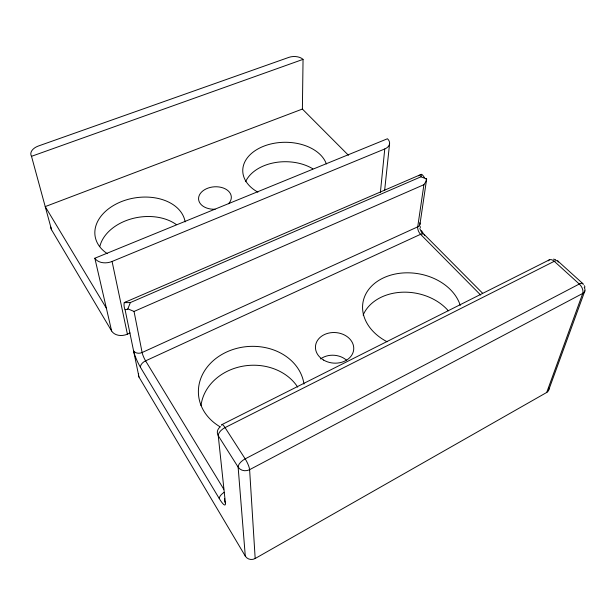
<?xml version="1.0" encoding="UTF-8"?>
<svg xmlns="http://www.w3.org/2000/svg" width="616" height="616" viewBox="0 0 616 616"><rect width="100%" height="100%" fill="white"/><g stroke="black" fill="none" stroke-linecap="round" stroke-linejoin="round"><path stroke-width="0.92" d="M348.448 155.27L302.387 109.055L303.049 59.367A10.387 6.06 0 0 0 288.842 57.38L38.462 145.984A11.858 7.315 -11.2 0 0 31.508 156.318L51.544 229.783L111.619 330.969A12.035 9.109 -13.3 0 0 127.404 334.157L130.038 332.986M380.38 192.508L384.761 148.957A11.55 7.384 4.1 0 0 387.472 138.746L94.849 258.227L111.619 330.969M384.661 190.236L389.597 143.582M419.95 224.355L426.642 179.01L425.802 181.782L423.916 184.684L417.717 226.842A5.69 2.787 64.8 0 0 420.559 234.303L480.665 295.056M125.964 302.21L124.232 302.633L130.315 302.587L420.936 176.807L421.452 174.636M124.293 302.595L124.109 303.349A12.135 11.943 -66.6 0 0 125.063 309.64L139 377.077L245.291 556.102A7.253 6.899 -14.6 0 0 255.178 558.504L546.715 392.454A6.637 4.997 21.4 0 0 548.748 388.134M127.728 309.116L130.361 302.595M546.715 392.454L582.728 293.432A7.561 5.182 17.3 0 0 584.222 287.441M548.625 390.228L584.892 290.868M418.703 175.876L421.398 174.297L422.06 174.605A10.672 9.332 78.4 0 1 424.416 177.701M221.983 424.563L549.518 259.76M128.228 309.001L134.042 311.442L423.916 184.684M420.967 174.474L124.571 302.464M94.849 258.227A13.159 9.255 -11.4 0 0 112.074 261.461L384.761 148.957M302.387 109.055L45.222 206.599L106.36 308.162M31.508 156.318L303.049 59.367M553.491 259.128L555.701 259.683M420.936 176.807L426.642 179.01M582.828 283.599L557.819 260.984M424.108 234.35L482.582 293.216M423.153 233.264L421.483 230.584M223.777 489.22L145.592 360.853A6.445 1.117 65.9 0 1 142.119 352.537L134.042 311.442M133.556 350.789A12.921 2.148 65.9 0 0 140.479 367.352L219.296 498.606A14.838 2.664 64.2 0 0 225.402 502.987L218.249 435.712A8.208 7.053 -8.7 0 1 220.351 426.773M584.43 285.724L584.977 287.118M420.043 226.149L420.351 227.612M112.074 261.461L127.404 334.157M245.291 556.102L238.123 467.097L218.249 435.712A8.285 4.019 -34.3 0 1 225.048 427.604L554.261 261.3A7.153 2.941 -44.5 0 1 558.258 262.177M255.178 558.504L249.611 469.677A8.562 1.856 63.9 0 0 245.176 458.874L225.048 427.604A8.277 1.771 64.4 0 0 221.575 425.302M320.543 358.935A18.603 15.161 5 0 1 346.546 360.198M201.016 405.613A51.644 43.682 -4.3 0 1 242.219 366.304A51.644 43.682 -4.3 0 1 297.705 387.125M219.958 426.726A53.03 44.106 -4.1 0 1 224.694 352.937A53.03 44.106 -4.1 0 1 303.981 384.099M363.124 315.084A48.649 37.422 10.2 0 1 401.647 292.238A48.649 37.422 10.2 0 1 448.371 310.857M387.148 341.772A49.85 37.645 9.7 0 1 382.498 278.347A49.85 37.645 9.7 0 1 460.252 305.413M139 377.077A6.291 5.005 -14 0 1 138.631 373.735M548.271 260.853A7.107 4.158 59.6 0 1 554.261 261.3L579.294 284.022A7.33 4.327 57.8 0 1 582.728 293.432L249.611 469.677A8.424 7.461 -7.1 0 1 238.123 467.097A8.516 3.858 -34.7 0 1 245.176 458.874L579.294 284.022A7.323 2.795 -44.2 0 1 583.213 284.761M424.547 235.489A5.713 2.934 -43.6 0 0 420.559 234.311L145.592 360.853A6.522 3.711 -31.8 0 0 140.487 367.375M133.541 350.758A6.514 5.059 -13.1 0 0 142.111 352.521L417.717 226.842A5.737 3.981 7.3 0 0 419.804 222.73M219.296 498.606A7.338 3.211 -33.9 0 1 224.124 492.346M225.425 503.026A7.384 6.714 -12.3 0 1 224.663 498.598M425.941 178.987A10.826 0.855 -20.9 0 1 426.572 178.933M127.674 309.14A12.258 1.101 -22.5 0 1 125.063 309.64M422.584 233.818A11.365 5.621 64.8 0 1 419.85 228.467M215.13 209.224A16.409 11.211 -4.3 0 1 198.86 196.512A16.409 11.211 -4.3 0 1 221.221 187.38A16.409 11.211 -4.3 0 1 228.513 203.757M99.884 246.292A44.56 31.57 -9.2 0 1 131.285 218.888A44.56 31.57 -9.2 0 1 176.276 224.524M107.338 253.677A45.569 31.624 -8.9 0 1 120.967 201.794A45.569 31.624 -8.9 0 1 185.123 221.899M245.591 181.705A41.465 28.221 -0.3 0 1 312.812 168.799M257.904 192.169A42.35 28.19 -0.3 0 1 262.947 146.523A42.35 28.19 -0.3 0 1 326.357 163.941M51.544 229.783A10.934 7.338 -12.7 0 1 50.835 227.112M323.593 360.06A19.181 15.3 4.6 0 0 353.676 349.749A19.181 15.3 4.6 0 0 326.519 333.718A19.181 15.3 4.6 0 0 323.593 360.06"/></g></svg>
